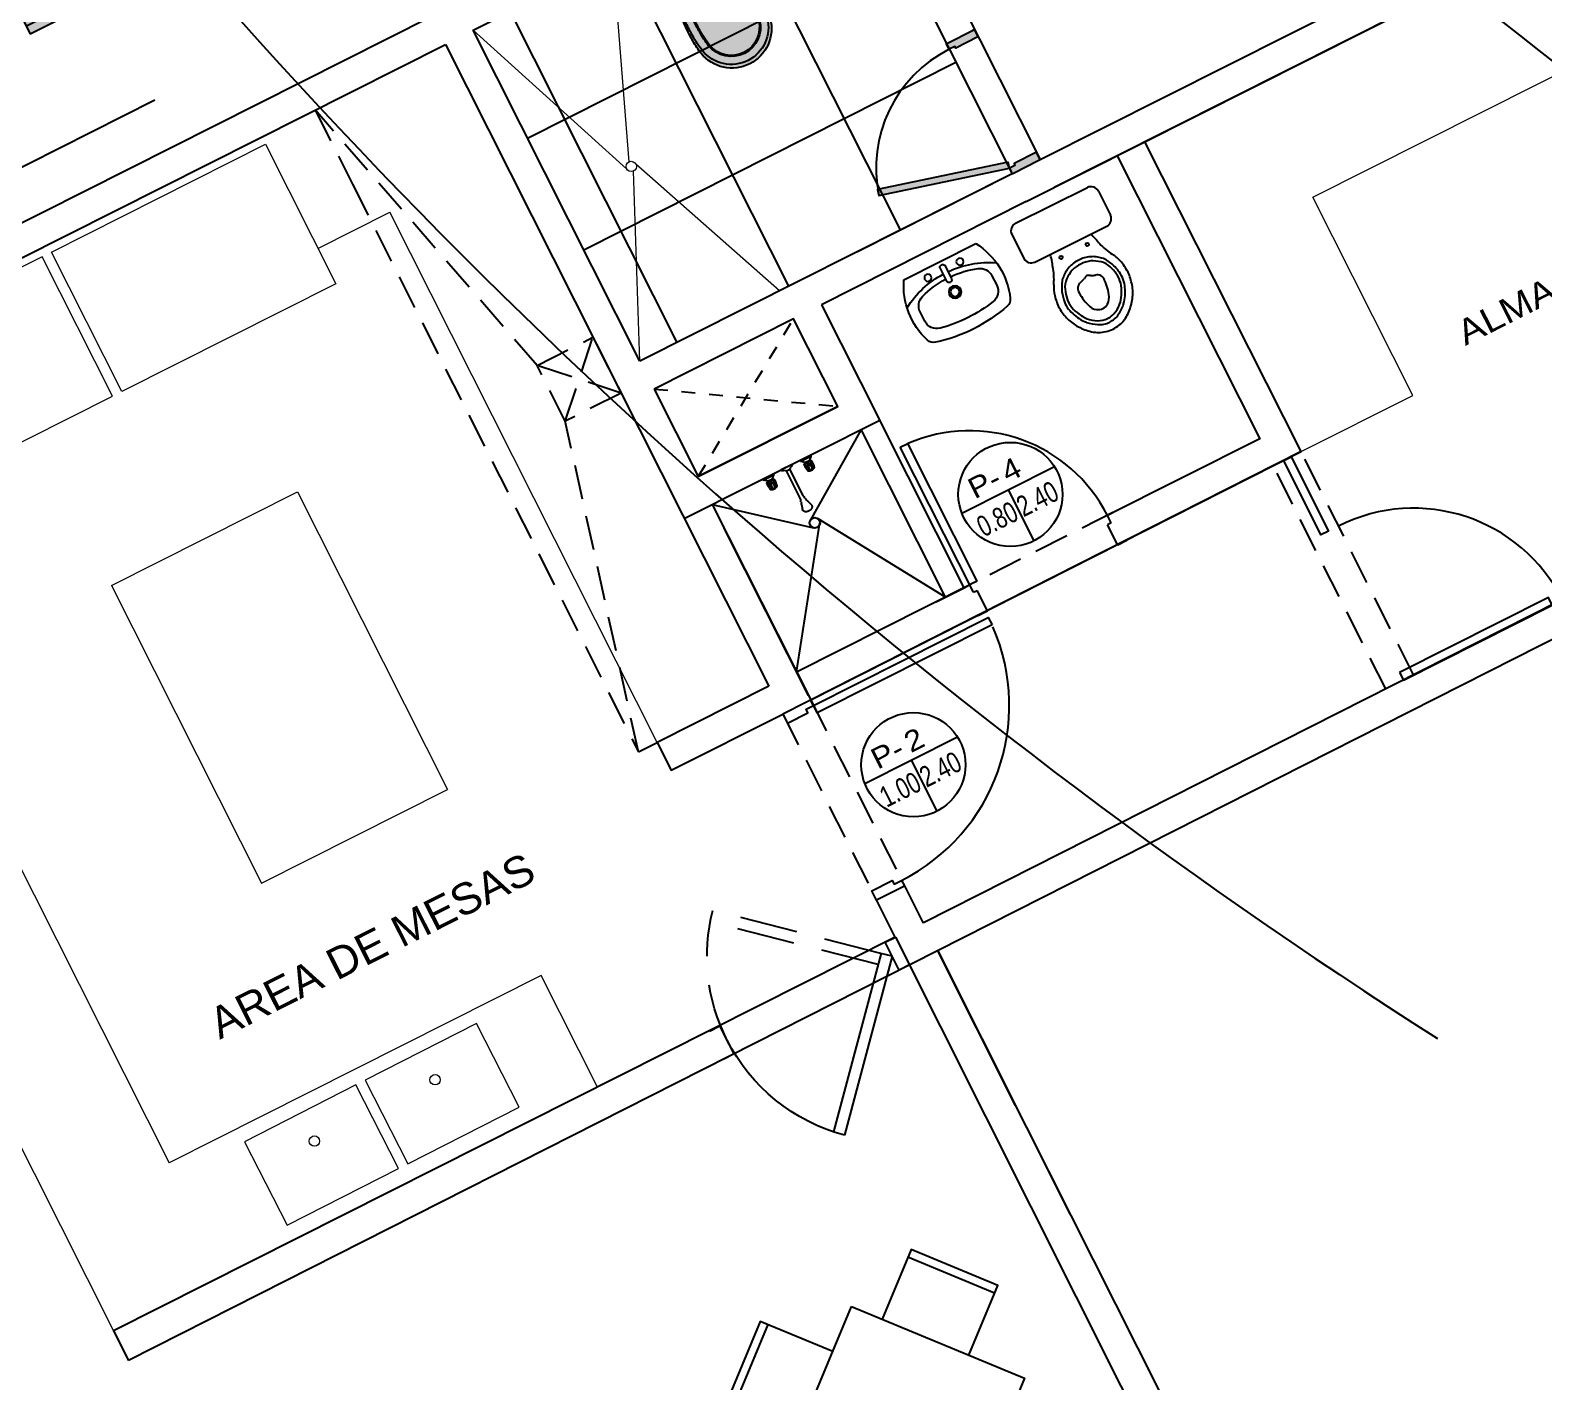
# Model space of a CAD drawing. Header units: millimetres. Extents: x 460 to 723, y 360 to 962.
# Drawn here: x 611.21 to 622.18, y 469.98 to 479.78 of the extents above; entities that cross this region are included whole.
import ezdxf
from ezdxf.enums import TextEntityAlignment as Align

# ---------------------------------------------------------------- set-up
doc = ezdxf.new("R2010")
doc.units = ezdxf.units.MM
for name, pattern in [('DASHED', [19.05, 12.7, -6.35]), ('DASHED2', [0.375, 0.25, -0.125]), ('HIDDEN', [0.375, 0.25, -0.125]), ('HIDDEN2', [4.7625, 3.175, -1.5875])]:
    doc.linetypes.add(name, pattern=pattern)
doc.layers.get('0').update_dxf_attribs({"true_color": 0xc2ced6})
for name, color, linetype in [('00_Cotas', 2, 'Continuous'), ('0_HATCH_JARDIN', 84, 'Continuous'), ('0_RETIROS', 84, 'Continuous'), ('5', 5, 'Continuous'), ('A-MOBILIARIO', 1, 'Continuous'), ('A_Muebles', 2, 'Continuous'), ('A_Sanitarios', 2, 'Continuous'), ('A_Texto Ambientes', 3, 'Continuous'), ('ACHURADOS-01', 8, 'Continuous'), ('CUADROVANOS', 1, 'Continuous'), ('EQUIPAMIENTO FIJO', 10, 'Continuous'), ('G-PROYECCIONES', 1, 'HIDDEN2'), ('Layer1', 1, 'Continuous'), ('Layer8', 8, 'Continuous'), ('proyeccion', 8, 'DASHED'), ('PROYECCIONES', 252, 'DASHED2'), ('PUERTAS', 1, 'Continuous'), ('SANITARIOS', 13, 'Continuous'), ('TEXTOS', 3, 'Continuous'), ('VIGAS', 1, 'HIDDEN')]:
    doc.layers.add(name, color=color, linetype=linetype)
for name, color, linetype, lineweight in [('A_ventanas', 252, 'Continuous', 9), ('LOTES_MENORCA', 250, 'Continuous', 50), ('MUEBLES', 251, 'Continuous', 13)]:
    doc.layers.add(name, color=color, linetype=linetype, lineweight=lineweight)
doc.styles.add('ALE', font='sanss___.ttf', dxfattribs={"width": 1.1, "height": 0.1})
doc.styles.add('ALEAMB', font='arial.ttf', dxfattribs={"width": 1.1, "height": 0.12})
doc.styles.add('Arial', font='arial.ttf', dxfattribs={"width": 1.2})
doc.styles.get("Standard").update_dxf_attribs({"font": 'arial.ttf'})
doc.dimstyles.new('cotas cuneo', dxfattribs={"dimscale": 0, "dimtxt": 1, "dimasz": 0, "dimexe": 2, "dimexo": 1.25, "dimgap": 1, "dimtad": 0, "dimlfac": 1, "dimzin": 4, "dimdsep": 46, "dimtxsty": 'Standard', "dimblk": 'NONE', "dimcen": 0, "dimse1": 1, "dimse2": 1, "dimsd1": 1, "dimsd2": 1, "dimclrt": 2, "dimazin": 0, "dimtfac": 1, "dimtix": 1, "dimtmove": 0, "dimatfit": 0, "dimldrblk": 'NONE', "dimfxl": 1, "dimarcsym": 0})
pattern_1 = [(0, (0, 0), (0, 6.985), [5.08, -1.905]), (90, (0, 0), (-6.985, 4e-16), [5.08, -1.905])]

# ---------------------------------------------------------------- blocks, each defined once
blk = doc.blocks.new('hasdbfjdsbfj')
at = {"layer": '0_HATCH_JARDIN', "true_color": 0xf0f0f0, "transparency": 33554661}
h = blk.add_hatch(dxfattribs=at)
h.set_pattern_fill('ANGLE')
h.set_pattern_definition(pattern_1)
h.paths.add_polyline_path([(3440.599, 1543.2396), (3440.414, 1543.2418), (3440.4088, 1542.7918), (3440.5937, 1542.7896)])
h.paths.add_polyline_path([(3440.414, 1543.2418), (3440.374, 1543.2422), (3440.3688, 1542.7923), (3440.4088, 1542.7918)])
h.paths.add_polyline_path([(3441.2276, 1543.5423), (3440.7776, 1543.5475), (3440.7755, 1543.3625), (3441.2254, 1543.3573)])
h.paths.add_polyline_path([(3441.2281, 1543.5823), (3440.7781, 1543.5875), (3440.7776, 1543.5475), (3441.2276, 1543.5423)])
h.paths.add_polyline_path([(3441.5839, 1543.2281), (3441.399, 1543.2302), (3441.3937, 1542.7803), (3441.5787, 1542.7781)])
h.paths.add_polyline_path([(3441.6239, 1543.2276), (3441.5839, 1543.2281), (3441.5787, 1542.7781), (3441.6187, 1542.7776)])
h.paths.add_polyline_path([(3441.5775, 1542.6781), (3441.3925, 1542.6803), (3441.3873, 1542.2303), (3441.5722, 1542.2281)])
h.paths.add_polyline_path([(3441.6175, 1542.6776), (3441.5775, 1542.6781), (3441.5722, 1542.2281), (3441.6122, 1542.2277)])
h.paths.add_polyline_path([(3441.5711, 1542.1282), (3441.3861, 1542.1303), (3441.3808, 1541.6803), (3441.5658, 1541.6782)])
h.paths.add_polyline_path([(3441.6111, 1542.1277), (3441.5711, 1542.1282), (3441.5658, 1541.6782), (3441.6058, 1541.6777)])
h.paths.add_polyline_path([(3441.2022, 1541.3724), (3440.7522, 1541.3777), (3440.7518, 1541.3377), (3441.2017, 1541.3324)])
h.paths.add_polyline_path([(3441.2044, 1541.5574), (3440.7544, 1541.5627), (3440.7522, 1541.3777), (3441.2022, 1541.3724)])
h.paths.add_polyline_path([(3440.5861, 1542.1397), (3440.4012, 1542.1418), (3440.3959, 1541.6919), (3440.5809, 1541.6897)])
h.paths.add_polyline_path([(3440.4012, 1542.1418), (3440.3612, 1542.1423), (3440.3559, 1541.6923), (3440.3959, 1541.6919)])
h.paths.add_polyline_path([(3440.4076, 1542.6918), (3440.3676, 1542.6923), (3440.3623, 1542.2423), (3440.4023, 1542.2418)])
h.paths.add_polyline_path([(3440.5926, 1542.6896), (3440.4076, 1542.6918), (3440.4023, 1542.2418), (3440.5873, 1542.2397)])
at = {"layer": '0_HATCH_JARDIN', "true_color": 0xffffff, "transparency": 33554687}
h = blk.add_hatch(color=7, dxfattribs=at)
h.dxf.hatch_style = 1
h.paths.add_polyline_path([(3440.599, 1543.2396), (3440.414, 1543.2418), (3440.4088, 1542.7918), (3440.5937, 1542.7896)])
h.paths.add_polyline_path([(3440.414, 1543.2418), (3440.374, 1543.2422), (3440.3688, 1542.7923), (3440.4088, 1542.7918)])
h.paths.add_polyline_path([(3440.4076, 1542.6918), (3440.3676, 1542.6923), (3440.3623, 1542.2423), (3440.4023, 1542.2418)])
h.paths.add_polyline_path([(3440.5926, 1542.6896), (3440.4076, 1542.6918), (3440.4023, 1542.2418), (3440.5873, 1542.2397)])
h.paths.add_polyline_path([(3440.5861, 1542.1397), (3440.4012, 1542.1418), (3440.3959, 1541.6919), (3440.5809, 1541.6897)])
h.paths.add_polyline_path([(3440.4012, 1542.1418), (3440.3612, 1542.1423), (3440.3559, 1541.6923), (3440.3959, 1541.6919)])
h.paths.add_polyline_path([(3441.2044, 1541.5574), (3440.7544, 1541.5627), (3440.7522, 1541.3777), (3441.2022, 1541.3724)])
h.paths.add_polyline_path([(3441.2022, 1541.3724), (3440.7522, 1541.3777), (3440.7518, 1541.3377), (3441.2017, 1541.3324)])
h.paths.add_polyline_path([(3441.5711, 1542.1282), (3441.3861, 1542.1303), (3441.3808, 1541.6803), (3441.5658, 1541.6782)])
h.paths.add_polyline_path([(3441.6111, 1542.1277), (3441.5711, 1542.1282), (3441.5658, 1541.6782), (3441.6058, 1541.6777)])
h.paths.add_polyline_path([(3441.6175, 1542.6776), (3441.5775, 1542.6781), (3441.5722, 1542.2281), (3441.6122, 1542.2277)])
h.paths.add_polyline_path([(3441.5775, 1542.6781), (3441.3925, 1542.6803), (3441.3873, 1542.2303), (3441.5722, 1542.2281)])
h.paths.add_polyline_path([(3441.5839, 1543.2281), (3441.399, 1543.2302), (3441.3937, 1542.7803), (3441.5787, 1542.7781)])
h.paths.add_polyline_path([(3441.6239, 1543.2276), (3441.5839, 1543.2281), (3441.5787, 1542.7781), (3441.6187, 1542.7776)])
h.paths.add_polyline_path([(3441.2276, 1543.5423), (3440.7776, 1543.5475), (3440.7755, 1543.3625), (3441.2254, 1543.3573)])
h.paths.add_polyline_path([(3441.2281, 1543.5823), (3440.7781, 1543.5875), (3440.7776, 1543.5475), (3441.2276, 1543.5423)])
h.paths.add_polyline_path([(3441.4004, 1543.3552), (3440.6005, 1543.3646), (3440.5794, 1541.5647), (3441.3794, 1541.5554)])
at = {"layer": '0_HATCH_JARDIN', "true_color": 0xf0f0f0, "transparency": 33554661}
h = blk.add_hatch(dxfattribs=at)
h.set_pattern_fill('ANGLE')
h.set_pattern_definition(pattern_1)
h.paths.add_polyline_path([(3441.4004, 1543.3552), (3440.6005, 1543.3646), (3440.5794, 1541.5647), (3441.3794, 1541.5554)])
at = {"layer": 'A-MOBILIARIO'}
for points in [[(3441.2254, 1543.3573), (3441.2281, 1543.5823), (3440.7781, 1543.5875), (3440.7755, 1543.3625)], [(3440.7776, 1543.5475), (3441.2276, 1543.5423)], [(3440.599, 1543.2396), (3440.374, 1543.2422), (3440.3688, 1542.7923), (3440.5937, 1542.7896)], [(3440.4088, 1542.7918), (3440.414, 1543.2418)], [(3441.399, 1543.2302), (3441.6239, 1543.2276), (3441.6187, 1542.7776), (3441.3937, 1542.7803)], [(3441.5787, 1542.7781), (3441.5839, 1543.2281)], [(3440.5926, 1542.6896), (3440.3676, 1542.6923), (3440.3623, 1542.2423), (3440.5873, 1542.2397)], [(3440.4023, 1542.2418), (3440.4076, 1542.6918)], [(3441.3925, 1542.6803), (3441.6175, 1542.6776), (3441.6122, 1542.2277), (3441.3873, 1542.2303)], [(3441.5722, 1542.2281), (3441.5775, 1542.6781)], [(3440.5861, 1542.1397), (3440.3612, 1542.1423), (3440.3559, 1541.6923), (3440.5809, 1541.6897)], [(3440.3959, 1541.6919), (3440.4012, 1542.1418)], [(3441.3861, 1542.1303), (3441.6111, 1542.1277), (3441.6058, 1541.6777), (3441.3808, 1541.6803)], [(3441.5658, 1541.6782), (3441.5711, 1542.1282)], [(3441.2044, 1541.5574), (3441.2017, 1541.3324), (3440.7518, 1541.3377), (3440.7544, 1541.5627)], [(3440.7522, 1541.3777), (3441.2022, 1541.3724)]]:
    blk.add_lwpolyline(points, dxfattribs=at)
blk.add_lwpolyline([(3441.4004, 1543.3552), (3440.6005, 1543.3646), (3440.5794, 1541.5647), (3441.3794, 1541.5554)], close=True, dxfattribs=at)
at = {"layer": 'G-PROYECCIONES', "linetype": 'DASHED', "ltscale": 0.01}
for points in [[(3440.7755, 1543.3625), (3440.7728, 1543.1376), (3441.2228, 1543.1323), (3441.2254, 1543.3573)], [(3440.5937, 1542.7896), (3440.8187, 1542.787), (3440.824, 1543.237), (3440.599, 1543.2396)], [(3441.3937, 1542.7803), (3441.1687, 1542.7829), (3441.174, 1543.2329), (3441.399, 1543.2302)], [(3440.5873, 1542.2397), (3440.8123, 1542.237), (3440.8176, 1542.687), (3440.5926, 1542.6896)], [(3441.3873, 1542.2303), (3441.1623, 1542.2329), (3441.1675, 1542.6829), (3441.3925, 1542.6803)], [(3440.5809, 1541.6897), (3440.8059, 1541.6871), (3440.8111, 1542.137), (3440.5861, 1542.1397)], [(3441.3808, 1541.6803), (3441.1558, 1541.683), (3441.1611, 1542.1329), (3441.3861, 1542.1303)], [(3440.7544, 1541.5627), (3440.757, 1541.7876), (3441.207, 1541.7824), (3441.2044, 1541.5574)]]:
    blk.add_lwpolyline(points, dxfattribs=at)
blk = doc.blocks.new('ca_ba_wc060')
at = {"layer": 'EQUIPAMIENTO FIJO', "true_color": 0xffffff}
h = blk.add_hatch(color=7, dxfattribs=at)
h.dxf.hatch_style = 1
edge = h.paths.add_edge_path()
edge.add_line((0, 0), (-20.9, 0))
edge.add_arc((-20.9, -0.6), 0.6, 90, 180)
edge.add_line((-21.5, -0.6), (-21.5, -6.35))
edge.add_arc((-12.5, -6.35), 9, 180, 233.76261)
edge.add_arc((1479.15, -108.92), 1500, 176.35691, 176.72392)
edge.add_arc((-467.49, 5.4), 450, 355.33074, 356.35553, ccw=False)
edge.add_arc((100.5, -42.35), 120, 174.68171, 182.02406)
edge.add_arc((20.55, -45.18), 40, 182.02406, 191.88379)
edge.add_arc((0, -49.5), 19, 191.88379, 270)
edge.add_arc((0, -49.5), 19, 270, 348.11621)
edge.add_arc((-20.55, -45.18), 40, 348.11621, 357.97594)
edge.add_arc((-100.5, -42.35), 120, 357.97594, 365.31829)
edge.add_arc((467.49, 5.4), 450, 183.64447, 184.66926, ccw=False)
edge.add_arc((-1479.15, -108.92), 1500, 3.27608, 3.64309)
edge.add_arc((12.5, -6.35), 9, 306.23739, 360)
edge.add_line((21.5, -6.35), (21.5, -0.6))
edge.add_arc((20.9, -0.6), 0.6, 360, 450)
edge.add_line((20.9, 0), (0, 0))
at = {"layer": 'EQUIPAMIENTO FIJO'}
for p, q in [((-21.5, -0.3), (-21.5, -6.05)), ((-5, -38.7), (-5, -37.22)), ((5, -38.7), (5, -37.22))]:
    blk.add_line(p, q, dxfattribs=at)
blk.add_lwpolyline([(0, 0), (-20.9, 0, 0.414214), (-21.5, -0.6), (-21.5, -6.35, 0.238984), (-17.82, -13.61, 0.001601), (-18.4, -23.2, -0.004472), (-18.98, -31.23, 0.032048), (-19.43, -46.59, 0.043048), (-18.59, -53.41, 0.354689), (0, -68.5, 0.354689), (18.59, -53.41, 0.043048), (19.43, -46.59, 0.032048), (18.98, -31.23, -0.004472), (18.4, -23.2, 0.001601), (17.82, -13.61, 0.238984), (21.5, -6.35), (21.5, -0.6, 0.414214), (20.9, 0)], format="xyb", close=True, dxfattribs=at)
for centre, radius in [((0, -8.25), 1.35), ((-8, -23.65), 0.8), ((8, -23.65), 0.8)]:
    blk.add_circle(centre, radius, dxfattribs=at)
for centre, radius, start, end in [((1480.7, -84.53), 1500, 177.29531, 177.61473), ((-12.5, -6.35), 9, 233.76261, 245.98479), ((12.5, -6.35), 9, 294.01521, 306.23739), ((-1480.7, -84.53), 1500, 2.38527, 2.70469), ((-8.02, 3.7), 20, 245.98487, 266.46159), ((0, 133.45), 150, 266.46161, 270), ((0, 133.45), 150, 270, 273.53839), ((8.02, 3.7), 20, 273.53841, 294.01513), ((531.43, -47.13), 550, 177.39153, 178.98843), ((-531.43, -47.13), 550, 1.01157, 2.60847), ((531.43, -47.13), 546.2, 178.81631, 178.98843), ((-8.15, -35.98), 6.5, 93.25772, 178.81631), ((531.43, -47.13), 545.7, 178.81631, 178.98843), ((-8.15, -35.98), 6, 93.25772, 178.81631), ((0, -179.25), 150, 86.74228, 93.25772), ((0, -179.25), 149.5, 86.74228, 93.25772), ((-3.5, -37.22), 1.5, 97.05413, 180), ((0, -65.5), 30, 82.94587, 97.05413), ((3.5, -37.22), 1.5, 0, 82.94587), ((8.15, -35.98), 6, 1.18369, 86.74228), ((8.15, -35.98), 6.5, 1.18369, 86.74228), ((-531.43, -47.13), 545.7, 1.01157, 1.18369), ((-531.43, -47.13), 546.2, 1.01157, 1.18369), ((111.5, -39.45), 130, 179.10574, 182.12306), ((111.5, -39.45), 126.2, 179.10574, 182.12306), ((111.5, -39.45), 125.7, 179.10574, 182.12306), ((0, -38.7), 5, 180, 0), ((-111.5, -39.45), 125.7, 357.87694, 0.89426), ((-111.5, -39.45), 126.2, 357.87694, 0.89426), ((-111.5, -39.45), 130, 357.87694, 0.89426), ((26.58, -43.06), 45, 181.5343, 192.28935), ((26.58, -43.06), 41.2, 181.5343, 192.28935), ((26.58, -43.06), 40.7, 181.5343, 192.28935), ((-26.58, -43.06), 40.7, 347.71065, 358.4657), ((-26.58, -43.06), 41.2, 347.71065, 358.4657), ((-26.58, -43.06), 45, 347.71065, 358.4657), ((0, -48.85), 17.8, 192.28935, 270), ((0, -48.85), 14, 192.28935, 270), ((0, -48.85), 13.5, 192.28935, 270), ((0, -48.85), 13.5, 270, 347.71065), ((0, -48.85), 14, 270, 347.71065), ((0, -48.85), 17.8, 270, 347.71065)]:
    blk.add_arc(centre, radius, start, end, dxfattribs=at)
blk = doc.blocks.new('*U67')
at = {"layer": 'PUERTAS'}
for points in [[(-0.7001, 0.14), (-0.7001, 0.15), (-0.6901, 0.15), (-0.6601, 0.15), (-0.6601, 0.03), (-0.6701, 0.03), (-0.6701, 0), (-0.6901, 0), (-0.7001, 0), (-0.7001, 0.01)], [(0, 0.14), (0, 0.15), (-0.01, 0.15), (-0.04, 0.15), (-0.04, 0.03), (-0.03, 0.03), (-0.03, 0), (-0.01, 0), (0, 0), (0, 0.01)], [(-0.059, 0.0078), (-0.2247, -0.6106), (-0.1957, -0.6183), (-0.03, 0)]]:
    blk.add_hatch(color=255, dxfattribs=at).paths.add_polyline_path(points)
at = {"layer": 'proyeccion', "ltscale": 0.4}
blk.add_arc((-0.03, 0), 0.6401, 180, 255, dxfattribs=at)
at = {"layer": 'PUERTAS'}
for points in [[(-0.7001, 0.14), (-0.7001, 0.15), (-0.6901, 0.15), (-0.6601, 0.15), (-0.6601, 0.03), (-0.6701, 0.03), (-0.6701, 0), (-0.6901, 0), (-0.7001, 0), (-0.7001, 0.01)], [(0, 0.14), (0, 0.15), (-0.01, 0.15), (-0.04, 0.15), (-0.04, 0.03), (-0.03, 0.03), (-0.03, 0), (-0.01, 0), (0, 0), (0, 0.01)], [(-0.059, 0.0078), (-0.2247, -0.6106), (-0.1957, -0.6183), (-0.03, 0)]]:
    blk.add_lwpolyline(points, close=True, dxfattribs=at)
blk = doc.blocks.new('1p-rap~1')
for p, q in [((-0.066, 0.2325), (-0.194, 0.2325)), ((-0.234, 0.1925), (-0.234, -0.1925)), ((-0.026, 0.1925), (-0.026, -0.1925)), ((-0.066, -0.2325), (-0.194, -0.2325))]:
    blk.add_line(p, q)
blk.add_lwpolyline([(-0.6035, -0.0994, 0.110475), (-0.536, -0.14, 0.150926), (-0.4588, -0.1487, 0.078629), (-0.4065, -0.1344, 0.023063), (-0.3828, -0.1218, 0.079496), (-0.3609, -0.1041, 0.043876), (-0.343, -0.082, 0.078546), (-0.33, -0.0564, 0.12239), (-0.32, 0, 0.12239), (-0.33, 0.0564, 0.078546), (-0.343, 0.082, 0.043876), (-0.3609, 0.1041, 0.079496), (-0.3828, 0.1218, 0.023063), (-0.4065, 0.1344, 0.078629), (-0.4588, 0.1487, 0.150926), (-0.536, 0.14, 0.110475), (-0.6035, 0.0994)], format="xyb")
blk.add_lwpolyline([(-0.632, 0, 0.124923), (-0.6199, -0.049, 0.086582), (-0.5891, -0.0895, 0.045482), (-0.5523, -0.1137, 0.073677), (-0.5089, -0.1307, 0.097099), (-0.4603, -0.1325, 0.045483), (-0.4157, -0.1213, 0.134931), (-0.3747, -0.0926, 0.067604), (-0.3487, -0.0496, 0.107442), (-0.341, 0, 0.107442), (-0.3487, 0.0496, 0.067604), (-0.3747, 0.0926, 0.134931), (-0.4157, 0.1213, 0.045483), (-0.4603, 0.1325, 0.097099), (-0.5089, 0.1307, 0.073677), (-0.5523, 0.1137, 0.045482), (-0.5891, 0.0895, 0.086582), (-0.6199, 0.049, 0.124923)], format="xyb", close=True)
for centre in [(-0.27, 0.07), (-0.27, -0.07)]:
    blk.add_circle(centre, 0.008)
for centre, radius, start, end in [((-0.194, 0.1925), 0.04, 90, 180), ((-0.066, 0.1925), 0.04, 0, 90), ((-0.4744, -0.0392), 0.2255, 109.12145, 125.65525), ((-0.4426, -0.2057), 0.394, 96.18547, 105.5661), ((-0.4849, -0.1004), 0.2864, 76.89449, 90.01077), ((-0.4638, -0.0084), 0.192, 61.64281, 76.82452), ((-0.2441, 0.3587), 0.2361, 237.03212, 245.64583), ((-0.4368, -0.0603), 0.2694, 144.01856, 151.18186), ((-0.4365, -0.085), 0.2848, 126.49231, 140.03098), ((-0.4483, -0.055), 0.2192, 135.13712, 149.75691), ((-0.193, 0.4582), 0.3479, 244.74703, 251.69096), ((0.2547, 2.0219), 1.9742, 253.61282, 255.53274), ((-0.565, 0.0035), 0.1241, 165.17045, 181.61225), ((-0.544, 0.0047), 0.1442, 153.27192, 167.77771), ((-0.4868, -0.0113), 0.1666, 166.06117, 176.108), ((-0.5537, 0.006), 0.0975, 149.5453, 166.45725), ((-0.5261, 0), 0.0529, 146.91273, 213.08727), ((-0.5139, -0.0107), 0.069, 105.0207, 145.03095), ((-0.4487, -0.2082), 0.2769, 90.45792, 107.46066), ((-0.4541, 0.0351), 0.0338, 28.46278, 84.4674), ((-0.6212, -0.0401), 0.217, 21.8484, 24.90442), ((3.0083, 1.2898), 3.6487, 200.02091, 200.41703), ((-0.689, -0.1256), 0.3123, 24.72124, 27.15537), ((-0.4095, 0), 0.00651, 309.84559, 50.15441), ((-0.565, -0.0035), 0.1241, 178.38775, 194.82955), ((-0.544, -0.0047), 0.1442, 192.22229, 206.72808), ((-0.4368, 0.0603), 0.2694, 208.81814, 215.98144), ((-0.4868, 0.0113), 0.1666, 183.892, 193.93883), ((-0.5537, -0.006), 0.0975, 193.54275, 210.4547), ((-0.4483, 0.055), 0.2192, 210.24309, 224.86288), ((-0.5139, 0.0107), 0.069, 214.96905, 254.9793), ((-0.4487, 0.2082), 0.2769, 252.53934, 269.54208), ((-0.4541, -0.0351), 0.0338, 275.5326, 331.53722), ((-0.6212, 0.0401), 0.217, 335.09558, 338.1516), ((3.0083, -1.2898), 3.6487, 159.58297, 159.97909), ((-0.689, 0.1256), 0.3123, 332.84463, 335.27876), ((-0.4365, 0.085), 0.2848, 219.96902, 233.50769), ((-0.4744, 0.0392), 0.2255, 234.34475, 250.87855), ((-0.2441, -0.3587), 0.2361, 114.35417, 122.96788), ((-0.193, -0.4582), 0.3479, 108.30904, 115.25297), ((0.2547, -2.0219), 1.9742, 104.46726, 106.38718), ((-0.4426, 0.2057), 0.394, 254.4339, 263.81453), ((-0.4849, 0.1004), 0.2864, 269.98923, 283.10551), ((-0.4638, 0.0084), 0.192, 283.17548, 298.35719), ((-0.194, -0.1925), 0.04, 180, 270), ((-0.066, -0.1925), 0.04, 270, 0)]:
    blk.add_arc(centre, radius, start, end)
blk = doc.blocks.new('LAV-M-P')
for p, q in [((0.225, -0.01), (-0.225, -0.01)), ((-0.015, -0.04), (-0.015, -0.124)), ((0.015, -0.04), (0.015, -0.124)), ((-0.225, -0.2111), (-0.225, -0.2697)), ((0.225, -0.2697), (0.225, -0.2111))]:
    blk.add_line(p, q)
for centre, radius in [((-0.1, -0.06), 0.02), ((0.1, -0.06), 0.02), ((0, -0.199), 0.035), ((0, -0.199), 0.025), ((0, -0.199), 0.025)]:
    blk.add_circle(centre, radius)
for centre, radius, start, end in [((0.1285, -0.2252), 0.4139, 148.66914, 200.4975), ((0, -0.6277), 0.5477, 91.5695, 120.70663), ((0, -0.0462), 0.0163, 22.61986, 157.38014), ((0, -0.6277), 0.5477, 59.29337, 88.4305), ((-0.1285, -0.2252), 0.4139, 339.5025, 31.33086), ((-0.15, -0.2111), 0.075, 108.52218, 180), ((0, -0.6588), 0.5472, 91.57085, 108.52218), ((0, -0.124), 0.015, 180, 0), ((0, -0.6588), 0.5472, 71.47782, 88.42915), ((0.15, -0.2111), 0.075, 0, 71.47782), ((-0.15, -0.2697), 0.075, 180, 258.33418), ((0.15, -0.2697), 0.075, 281.66582, 0), ((-0.2123, -0.3526), 0.05, 200.4975, 255.30272), ((0, 0.4568), 0.8868, 255.30272, 284.69728), ((0, 0.4568), 0.8168, 258.33418, 281.66582), ((0.2123, -0.3526), 0.05, 284.69728, 339.5025)]:
    blk.add_arc(centre, radius, start, end)
blk = doc.blocks.new('P-0.80')
at = {"color": 7}
blk.add_arc((0.03, 0.15), 0.74, 0, 86.90142, dxfattribs=at)
at = {"layer": 'PUERTAS'}
for p, q in [((0.03, 0.11), (0.03, 0.89)), ((0.03, 0.89), (0.07, 0.89)), ((0.07, 0.15), (0.07, 0.89)), ((0, 0.15), (0.03, 0.15)), ((0.07, 0.15), (0.03, 0.15)), ((0.77, 0.11), (0.77, 0.15)), ((0.8, 0.15), (0.77, 0.15)), ((0.03, 0.11), (0.05, 0.11)), ((0.05, 0), (0.05, 0.11)), ((0.75, 0), (0.75, 0.11)), ((0.77, 0.11), (0.75, 0.11)), ((0, 0), (0.05, 0)), ((0.8, 0), (0.75, 0))]:
    blk.add_line(p, q, dxfattribs=at)
blk = doc.blocks.new('GrifDucha')
at = {"linetype": 'DASHED2'}
for p, q in [((-0.3719, 2.1739), (-0.3719, 2.0276)), ((-0.3529, 2.1739), (-0.3529, 2.0276))]:
    blk.add_line(p, q, dxfattribs=at)
for p, q in [((-0.4719, 2.0329), (-0.4719, 2.0379)), ((-0.4529, 2.0329), (-0.4529, 2.0379)), ((-0.2719, 2.0329), (-0.2719, 2.0379)), ((-0.2529, 2.0329), (-0.2529, 2.0379)), ((-0.4894, 2.0177), (-0.4354, 2.0177)), ((-0.4624, 2.0129), (-0.4624, 2.0123)), ((-0.2894, 2.0177), (-0.2354, 2.0177)), ((-0.2624, 2.0129), (-0.2624, 2.0123))]:
    blk.add_line(p, q)
at = {"linetype": 'DASHED2', "ltscale": 0.5}
blk.add_lwpolyline([(-0.3719, 2.1739, -0.037544), (-0.3726, 2.175, -0.133256), (-0.3734, 2.1778), (-0.3734, 2.1849, -0.062755), (-0.3732, 2.1863, -0.066976), (-0.3749, 2.1885, -0.11563), (-0.3759, 2.1915), (-0.3764, 2.1987, -0.068216), (-0.3787, 2.2016, -0.062289), (-0.3795, 2.2036), (-0.3864, 2.2274, -0.070383), (-0.3869, 2.2309, -0.133256), (-0.3852, 2.2371, -0.106756), (-0.3797, 2.2431, -0.082828), (-0.3721, 2.2468, -0.071352), (-0.3624, 2.2482, -0.071352), (-0.3527, 2.2468, -0.082828), (-0.3451, 2.2431, -0.106756), (-0.3396, 2.2371, -0.133256), (-0.3379, 2.2309, -0.070383), (-0.3384, 2.2274), (-0.3452, 2.2036, -0.062289), (-0.3461, 2.2016, -0.068216), (-0.3484, 2.1987), (-0.3489, 2.1915, -0.11563), (-0.3498, 2.1885, -0.066976), (-0.3516, 2.1863, -0.062755), (-0.3514, 2.1849), (-0.3514, 2.1778, -0.133256), (-0.3522, 2.175, -0.037544), (-0.3529, 2.1739)], format="xyb", dxfattribs=at)
for points in [[(-0.4414, 2.0379), (-0.4834, 2.0379), (-0.4834, 2.0399, -0.061985), (-0.4798, 2.0724, -0.181806), (-0.4791, 2.0736, -0.157299), (-0.4624, 2.0789, -0.157299), (-0.4457, 2.0736, -0.181806), (-0.4449, 2.0724, -0.061985), (-0.4414, 2.0399)], [(-0.2414, 2.0379), (-0.2834, 2.0379), (-0.2834, 2.0399, -0.061985), (-0.2798, 2.0724, -0.181806), (-0.2791, 2.0736, -0.157299), (-0.2624, 2.0789, -0.157299), (-0.2457, 2.0736, -0.181806), (-0.2449, 2.0724, -0.061985), (-0.2414, 2.0399)], [(-0.4354, 2.0129), (-0.4354, 2.0177, 0.218944), (-0.4356, 2.0181), (-0.4529, 2.0329), (-0.4719, 2.0329), (-0.4892, 2.0181, 0.218944), (-0.4894, 2.0177), (-0.4894, 2.0129)], [(-0.2354, 2.0129), (-0.2354, 2.0177, 0.218944), (-0.2356, 2.0181), (-0.2529, 2.0329), (-0.2719, 2.0329), (-0.2892, 2.0181, 0.218944), (-0.2894, 2.0177), (-0.2894, 2.0129)]]:
    blk.add_lwpolyline(points, format="xyb", close=True)
at = {"color": 8}
for points in [[(-0.4806, 2.0399, -0.401985), (-0.4818, 2.0411, -0.054557), (-0.4795, 2.0726, -0.115858), (-0.4792, 2.0732, -0.105929), (-0.4779, 2.0744, -0.069546), (-0.4761, 2.0751, -0.017899), (-0.4753, 2.0752, -0.482732), (-0.4721, 2.0723)], [(-0.4806, 2.0399, 0.256402), (-0.4781, 2.0413, 0.077414), (-0.4746, 2.0493, 0.037268), (-0.4729, 2.0588, 0.0272), (-0.4721, 2.0719, -1), (-0.4681, 2.0719, 0.018575), (-0.4676, 2.0587, 0.02588), (-0.4665, 2.0493, 0.057943), (-0.4639, 2.041, 0.298819), (-0.4624, 2.0399, 0.298819), (-0.4609, 2.041, 0.057943), (-0.4583, 2.0493, 0.02588), (-0.4571, 2.0587, 0.018575), (-0.4566, 2.0719, -1), (-0.4526, 2.0719, 0.0272), (-0.4519, 2.0588, 0.037268), (-0.4502, 2.0493, 0.077414), (-0.4467, 2.0413, 0.256402), (-0.4442, 2.0399, 0.256402)], [(-0.4566, 2.0723, 0.154677), (-0.457, 2.0734, 0.106787), (-0.4583, 2.0747, 0.073276), (-0.4601, 2.0754, 0.05978), (-0.4624, 2.0756, 0.05978), (-0.4647, 2.0754, 0.073276), (-0.4665, 2.0747, 0.106787), (-0.4678, 2.0734, 0.154677), (-0.4682, 2.0723, 0.037454), (-0.4681, 2.0719, 0.106787)], [(-0.4442, 2.0399, 0.401985), (-0.443, 2.0411, 0.054557), (-0.4453, 2.0726, 0.115858), (-0.4456, 2.0732, 0.105929), (-0.4469, 2.0744, 0.069546), (-0.4487, 2.0751, 0.017899), (-0.4495, 2.0752, 0.482732), (-0.4527, 2.0723)], [(-0.2806, 2.0399, -0.401985), (-0.2818, 2.0411, -0.054557), (-0.2795, 2.0726, -0.115858), (-0.2792, 2.0732, -0.105929), (-0.2779, 2.0744, -0.069546), (-0.2761, 2.0751, -0.017899), (-0.2753, 2.0752, -0.482732), (-0.2721, 2.0723)], [(-0.2806, 2.0399, 0.256402), (-0.2781, 2.0413, 0.077414), (-0.2746, 2.0493, 0.037268), (-0.2729, 2.0588, 0.0272), (-0.2721, 2.0719, -1), (-0.2681, 2.0719, 0.018575), (-0.2676, 2.0587, 0.02588), (-0.2665, 2.0493, 0.057943), (-0.2639, 2.041, 0.298819), (-0.2624, 2.0399, 0.298819), (-0.2609, 2.041, 0.057943), (-0.2583, 2.0493, 0.02588), (-0.2571, 2.0587, 0.018575), (-0.2566, 2.0719, -1), (-0.2526, 2.0719, 0.0272), (-0.2519, 2.0588, 0.037268), (-0.2502, 2.0493, 0.077414), (-0.2467, 2.0413, 0.256402), (-0.2442, 2.0399, 0.256402)], [(-0.2566, 2.0723, 0.154677), (-0.257, 2.0734, 0.106787), (-0.2583, 2.0747, 0.073276), (-0.2601, 2.0754, 0.05978), (-0.2624, 2.0756, 0.05978), (-0.2647, 2.0754, 0.073276), (-0.2665, 2.0747, 0.106787), (-0.2678, 2.0734, 0.154677), (-0.2682, 2.0723, 0.037454), (-0.2681, 2.0719, 0.106787)], [(-0.2442, 2.0399, 0.401985), (-0.243, 2.0411, 0.054557), (-0.2453, 2.0726, 0.115858), (-0.2456, 2.0732, 0.105929), (-0.2469, 2.0744, 0.069546), (-0.2487, 2.0751, 0.017899), (-0.2495, 2.0752, 0.482732), (-0.2527, 2.0723)]]:
    blk.add_lwpolyline(points, format="xyb", dxfattribs=at)
at = {"linetype": 'DASHED2', "ltscale": 0.5}
blk.add_lwpolyline([(-0.3924, 2.0123), (-0.3924, 2.0176), (-0.3749, 2.0226), (-0.3749, 2.0276), (-0.3499, 2.0276), (-0.3499, 2.0226), (-0.3324, 2.0176), (-0.3324, 2.0123)], close=True, dxfattribs=at)
blk = doc.blocks.new('V-P')
at = {"layer": 'CUADROVANOS', "color": 7}
for p, q in [((-0.2488, 0.0248), (0.2488, 0.0248)), ((0, 0.0248), (0, -0.25))]:
    blk.add_line(p, q, dxfattribs=at)
blk.add_circle((0, 0), 0.25, dxfattribs=at)
at = {"layer": 'CUADROVANOS', "style": 'ALE', "width": 1.1}
blk.add_text('P-', height=0.1, dxfattribs=at).set_placement((-0.1639, 0.0552))
at = {"layer": 'CUADROVANOS', "style": 'ALE', "width": 0.95}
blk.add_attdef('Nº', (0.0196, 0.0552), '', height=0.0667, dxfattribs=at)
at = {"layer": 'CUADROVANOS', "style": 'ALE'}
for tag, width, p, p2 in [('AN', 1.545477, (-0.2078, -0.1273), (-0.0115, -0.1273)), ('AL', 1.792594, (0.0063, -0.1275), (0.2067, -0.1275))]:
    blk.add_attdef(tag, text='', height=0.0667, dxfattribs=dict(at, width=width)).set_placement(p, p2, align=Align.FIT)
blk = doc.blocks.new('P-1.00')
at = {"layer": 'PUERTAS'}
for points in [[(41.3503, 34.75), (41.3503, 34.7), (41.4603, 34.7), (41.4603, 34.72), (41.5003, 34.72), (41.5003, 34.75)], [(42.4403, 34.68), (41.5003, 34.68), (41.5003, 34.72), (42.4403, 34.72), (42.4403, 34.68)], [(41.3503, 33.75), (41.3503, 33.8), (41.4603, 33.8), (41.4603, 33.78), (41.5003, 33.78), (41.5003, 33.75)]]:
    blk.add_lwpolyline(points, dxfattribs=at)
at = {"layer": 'PUERTAS', "color": 7}
blk.add_arc((41.5003, 34.72), 0.94, 270, 356.90142, dxfattribs=at)
blk = doc.blocks.new('MESA')
at = {"layer": 'A_Muebles'}
for p, q in [((0.4057, 0.7143), (-0.0391, 0.783)), ((-0.6451, 0.3736), (-0.7138, -0.0711)), ((0.8105, -0.3068), (0.8792, 0.1379)), ((0.1651, -0.8416), (-0.2797, -0.7729))]:
    blk.add_line(p, q, dxfattribs=at)
for points in [[(0.3541, 0.381), (0.4118, 0.7538), (-0.033, 0.8225), (-0.0906, 0.4498)], [(-0.3276, 0.3245), (-0.6846, 0.3797), (-0.7534, -0.065), (-0.3964, -0.1202)], [(0.493, -0.2577), (0.85, -0.3129), (0.9188, 0.1318), (0.5618, 0.187)], [(0.2166, -0.5084), (0.1589, -0.8812), (-0.2858, -0.8124), (-0.2281, -0.4396)]]:
    blk.add_lwpolyline(points, dxfattribs=at)
at = {"layer": 'A_Muebles', "elevation": 0}
blk.add_lwpolyline([(0.5862, 0.3451), (0.4487, -0.5443), (-0.4407, -0.4068), (-0.3032, 0.4827), (0.5862, 0.3451)], dxfattribs=at)
blk = doc.blocks.new('PUERTA-VAIVEN-9-15')
for p, q in [((-0.05, 0.0676), (-0.5827, 0.6645)), ((-0.0873, 0.0343), (-0.619, 0.63)), ((-0.85, 0.1353), (-0.9, 0.1353)), ((-0.85, 0.1353), (-0.85, 0)), ((0, 0.1352), (-0.05, 0.1352)), ((-0.05, 0.1352), (-0.05, 0)), ((-0.05, 0.0676), (-0.0876, 0.0347)), ((-0.9, 0), (-0.85, 0)), ((-0.05, 0), (0, 0))]:
    blk.add_line(p, q)
blk.add_arc((-0.05, 0.0676), 0.8, 131.74909, 179.99794)
at = {"layer": 'PROYECCIONES'}
for p, q in [((-0.1209, 0.072), (-0.6849, -0.4216)), ((-0.0876, 0.0347), (-0.652, -0.4593))]:
    blk.add_line(p, q, dxfattribs=at)
blk.add_arc((-0.05, 0.0676), 0.8, 179.99794, 221.19323, dxfattribs=at)
blk = doc.blocks.new('*D336')
at = {"layer": 'Defpoints', "color": 0, "transparency": 16777216}
for p in [(621.019, 509.136), (616.769, 506.995), (655.967, 429.177)]:
    blk.add_point(p, dxfattribs=at)
at = {"layer": '00_Cotas', "color": 2, "transparency": 16777216, "insert": (640.618, 470.227), "char_height": 3, "attachment_point": 5, "rotation": 296.7351}
blk.add_mtext('87.13', dxfattribs=at)
blk = doc.blocks.new('_None')

msp = doc.modelspace()

# ---------------------------------------------------------------- hatches: boundary and pattern name
at = {"layer": 'ACHURADOS-01', "transparency": 33554661}
h = msp.add_hatch(dxfattribs=at)
h.set_pattern_fill('_USER', color=256, scale=0.905825, angle=116.7752, double=1, pattern_type=0)
h.set_pattern_definition([(116.775, (618.3244, 478.7386), (-0.8087, -0.40807), []), (206.775, (618.3244, 478.7386), (0.40807, -0.8087), [])])
h.paths.add_polyline_path([(615.628, 477.38), (614.42, 479.778), (617.116, 481.136), (618.325, 478.738)])
at = {"layer": 'LOTES_MENORCA', "true_color": 0x105689}
h = msp.add_hatch(dxfattribs=at)
h.set_pattern_fill('ANSI31', color=146, scale=0.452912, angle=79.5252)
h.set_pattern_definition([(124.525211713, (7174131.3193, -10854872.3002), (-1.1847325734, -0.81501193148), [])])
edge = h.paths.add_edge_path()
edge.add_line((679.699, 645.024), (635.12, 642.624))
edge.add_line((635.12, 642.624), (639.255, 528.193))
edge.add_arc((603.653, 543.432), 38.726, 289.7967, 336.8261, ccw=False)
edge.add_line((616.769, 506.995), (655.967, 429.177))
edge.add_line((655.967, 429.177), (685.456, 440.793))
edge.add_line((685.456, 440.793), (679.699, 645.024))

# ---------------------------------------------------------------- linework, layer by layer
msp.add_arc((621.233, 475.106, -8.17), 1.208, 26.7396, 116.7396)
at = {"layer": '0_RETIROS', "color": 250, "ltscale": 0.05, "elevation": -8.17}
for points in [[(616.255, 485.408, 0.081312), (624.787, 477.767, 0.081312)], [(611.362, 481.465, 0.081312), (621.406, 472.47, 0.081312)], [(601.005, 472.292, 0.066163), (611.727, 462.327), (632.721, 448.139)]]:
    msp.add_lwpolyline(points, format="xyb", dxfattribs=at)
at = {"layer": '5', "color": 210, "linetype": 'Continuous', "elevation": -8.17}
msp.add_lwpolyline([(608.554, 458.032), (600.902, 473.223), (605.893, 475.724), (602.728, 482.039), (602.665, 491.961), (610.45, 495.882), (609.675, 497.42), (613.787, 499.492), (615.623, 495.847), (614.59, 495.327), (616.315, 491.902), (617.348, 492.423), (625.192, 476.857), (617.784, 473.106), (621.971, 464.79)], close=True, dxfattribs=at)
at = {"layer": '5', "elevation": -8.17}
for points in [[(616.184, 483.492), (618.527, 478.841)], [(602.728, 482.039), (605.99, 475.532), (614.218, 479.676)], [(608.787, 477.194), (614.116, 479.879)], [(614.218, 479.676), (616.561, 475.025)], [(618.427, 478.537), (616.943, 477.789)], [(616.05, 476.543), (617.061, 477.052), (616.741, 477.687), (615.73, 477.178)], [(617.061, 477.052), (616.05, 476.543)], [(617.783, 473.105), (618.347, 471.984)]]:
    msp.add_lwpolyline(points, dxfattribs=at)
msp.add_lwpolyline([(615.628, 477.38), (614.42, 479.778), (617.116, 481.136), (618.325, 478.738)], close=True, dxfattribs=at)
at = {"layer": '5', "linetype": 'Continuous', "elevation": -8.17}
for points in [[(618.527, 478.841), (623.044, 481.116)], [(618.427, 478.537), (622.945, 480.813), (624.888, 476.957), (617.683, 473.308)], [(622, 480.337), (618.629, 478.639)], [(616.865, 474.925), (620.418, 476.724), (619.287, 478.97)], [(619.085, 478.868), (620.118, 476.817), (618.988, 476.248)], [(616.943, 477.789), (617.365, 476.951), (615.949, 476.238)], [(615.73, 477.178), (616.05, 476.543)], [(620.418, 476.724), (616.663, 474.822)], [(616.05, 476.543), (616.05, 476.543)], [(616.152, 476.34), (616.865, 474.925)], [(616.849, 474.956), (616.238, 476.169)], [(618.017, 475.759), (616.763, 475.127)], [(617.774, 475.636), (617.976, 475.738)], [(616.561, 475.025), (615.752, 474.617), (615.854, 474.415), (616.663, 474.822)], [(617.477, 473.205), (617.342, 473.475), (617.544, 473.577), (617.68, 473.307)], [(617.681, 473.307), (617.68, 473.307)], [(617.477, 473.205), (611.814, 470.352)], [(617.479, 473.206), (619.437, 469.3), (619.647, 469.405)], [(617.783, 473.105), (611.923, 470.138)], [(617.785, 473.106), (617.783, 473.105)], [(617.785, 473.106), (618.746, 471.196)], [(611.814, 470.352), (611.923, 470.138)]]:
    msp.add_lwpolyline(points, dxfattribs=at)
at = {"layer": 'A_Sanitarios'}
msp.add_line((612.112, 479.272, -8.17), (610.494, 478.457, -8.17), dxfattribs=at)
at = {"layer": 'A_ventanas'}
for p, q in [((615.431, 480.288, -8.17), (615.548, 478.825, -8.17)), ((614.42, 479.778, -8.17), (615.531, 478.774, -8.17)), ((616.639, 477.889, -8.17), (615.598, 478.808, -8.17)), ((615.628, 477.38, -8.17), (615.582, 478.757, -8.17))]:
    msp.add_line(p, q, dxfattribs=at)
msp.add_circle((615.565, 478.791, -8.17), 0.0377, dxfattribs=at)
at = {"layer": 'Layer1', "elevation": -8.17}
for points in [[(617.976, 475.738), (617.365, 476.952)], [(617.841, 475.67), (617.23, 476.884)]]:
    msp.add_lwpolyline(points, dxfattribs=at)
at = {"layer": 'Layer8', "elevation": -8.17}
for points in [[(617.23, 476.884), (616.862, 476.226)], [(616.152, 476.34), (616.886, 476.171)], [(616.763, 475.127), (616.932, 476.208)], [(617.841, 475.67), (616.919, 476.236)]]:
    msp.add_lwpolyline(points, dxfattribs=at)
at = {"layer": 'Layer8'}
msp.add_circle((616.895, 476.208, -8.17), 0.0377, dxfattribs=at)
at = {"layer": 'MUEBLES', "elevation": -8.17}
for points in [[(620.419, 476.724), (621.227, 477.131), (620.503, 478.569), (622.543, 479.596), (623.672, 477.356), (622.653, 476.84), (623.062, 476.032)], [(613.295, 478.197), (613.816, 478.46)], [(615.752, 474.617), (613.816, 478.46)], [(608.555, 476.824), (611.814, 470.352)], [(609.771, 476.422), (612.216, 471.569)], [(611.799, 475.753), (613.147, 476.432)], [(613.147, 476.432), (614.233, 474.275)], [(611.799, 475.753), (612.885, 473.596), (614.233, 474.275)], [(615.32, 472.118), (614.913, 472.927), (612.216, 471.569)]]:
    msp.add_lwpolyline(points, dxfattribs=at)
for points in [[(613.424, 477.941), (611.873, 477.16), (611.364, 478.171), (612.914, 478.952)], [(610.255, 476.345), (611.806, 477.126), (611.296, 478.137), (609.746, 477.356)], [(614.752, 471.974), (614.444, 472.58), (613.637, 472.168), (613.945, 471.563)], [(613.878, 471.529), (613.57, 472.134), (612.763, 471.723), (613.071, 471.118)]]:
    msp.add_lwpolyline(points, close=True, dxfattribs=at)
at = {"layer": 'MUEBLES'}
for centre in [(614.143, 472.172, -8.17), (613.269, 471.727, -8.17)]:
    msp.add_circle(centre, 0.0377, dxfattribs=at)
at = {"layer": 'PROYECCIONES', "elevation": -8.17}
for points in [[(613.274, 479.201), (613.545, 478.662), (615.617, 474.549), (615.752, 474.617)], [(614.883, 477.349), (613.274, 479.201)], [(615.086, 476.945), (615.287, 477.553)], [(615.491, 477.148), (614.883, 477.349)], [(615.617, 474.549), (615.086, 476.945)], [(621.233, 475.106), (620.418, 476.724)], [(621.031, 475.004), (620.216, 476.622)], [(619.055, 476.282), (617.976, 475.738)], [(619.055, 476.282), (617.976, 475.738)], [(616.662, 474.823), (617.342, 473.475)], [(616.865, 474.925), (617.544, 473.577)]]:
    msp.add_lwpolyline(points, dxfattribs=at)
msp.add_lwpolyline([(615.086, 476.945), (614.883, 477.349), (615.287, 477.553), (615.491, 477.148)], close=True, dxfattribs=at)
at = {"layer": 'PUERTAS', "elevation": -8.17}
for points in [[(620.346, 476.687), (620.616, 476.147), (620.562, 476.12), (620.292, 476.66)], [(621.132, 475.123), (621.159, 475.069), (622.238, 475.612), (622.211, 475.666)]]:
    msp.add_lwpolyline(points, close=True, dxfattribs=at)
at = {"layer": 'VIGAS', "ltscale": 0.05, "elevation": -8.17}
for points in [[(616.05, 476.543), (616.741, 477.687)], [(615.73, 477.178), (617.061, 477.052)]]:
    msp.add_lwpolyline(points, dxfattribs=at)

# ---------------------------------------------------------------- block references
at = {"xscale": 1.509708263131599, "yscale": 1.509708263131599, "zscale": 1.509708263131599, "rotation": 26.76332955380423}
msp.add_blockref('P-1.00', (584.547, 399.869, -8.17), dxfattribs=at)
at = {"layer": '5', "linetype": 'Continuous', "xscale": 1.509708263131599, "yscale": 1.509708263131599, "zscale": 1.509708263131599, "rotation": 76.25153400018958}
msp.add_blockref('MESA', (617.456, 469.546, -8.17), dxfattribs=at)
at = {"layer": 'A_ventanas', "xscale": -1.509708263131599, "yscale": 1.509708263131599, "zscale": 1.509708263131599, "rotation": 116.0649015754164}
msp.add_blockref('hasdbfjdsbfj', (419.602, 6170.119, -8.17), dxfattribs=at)
at = {"layer": 'CUADROVANOS'}
ref = msp.add_blockref('V-P', (618.312, 476.414, -8.17), dxfattribs=dict(at, xscale=1.509708263131599, yscale=1.509708263131599, zscale=1.509708263131599, rotation=26.73964602360608))
ref.add_attrib('AL', '2.40', dxfattribs={"height": 0.151, "rotation": 26.7396, "style": 'ALE', "width": 0.751059}).set_placement((618.407, 476.247, -8.17), (618.677, 476.383, -8.17), align=Align.FIT)
ref.add_attrib('AN', '0.80', dxfattribs={"height": 0.151, "rotation": 26.7396, "style": 'ALE', "width": 0.735412}).set_placement((618.118, 476.102, -8.17), (618.383, 476.235, -8.17), align=Align.FIT)
ref.add_attrib('Nº', '4', (618.293, 476.498, -8.17), dxfattribs={"height": 0.151, "rotation": 26.7396, "style": 'ALE', "width": 1.1})
ref = msp.add_blockref('V-P', (617.609, 474.455, -8.17), dxfattribs=dict(at, xscale=1.509708263131599, yscale=1.509708263131599, zscale=1.509708263131599, rotation=26.76332955380423))
ref.add_attrib('AL', '2.40', dxfattribs={"height": 0.151, "rotation": 26.7633, "style": 'ALE', "width": 0.751059}).set_placement((617.704, 474.287, -8.17), (617.974, 474.423, -8.17), align=Align.FIT)
ref.add_attrib('AN', '1.00', dxfattribs={"height": 0.151, "rotation": 26.7633, "style": 'ALE', "width": 0.735412}).set_placement((617.415, 474.142, -8.17), (617.68, 474.275, -8.17), align=Align.FIT)
ref.add_attrib('Nº', '2', (617.59, 474.538, -8.17), dxfattribs={"height": 0.151, "rotation": 26.7633, "style": 'ALE', "width": 1.1})
at = {"layer": 'EQUIPAMIENTO FIJO', "xscale": -0.015097082631316, "yscale": 0.01509708263131599, "zscale": 0.015097082631316, "rotation": 26.73507914444029}
msp.add_blockref('ca_ba_wc060', (615.958, 480.458, -8.17), dxfattribs=at)
at = {"layer": 'PUERTAS'}
for name, p, xscale, yscale, zscale, rotation in [('*U67', (618.325, 478.738, -8.17), 1.509708263131599, 1.509708263131599, 1.509708263131599, 296.8486887275754), ('P-0.80', (618.078, 475.536, -8.17), 1.509708263131599, 1.509708263131599, 1.509708263131599, 26.73964611715755), ('PUERTA-VAIVEN-9-15', (617.479, 473.206, -8.17), -1.677453585149199, 1.677453585149199, 1.6774535851492, 206.8551995674367)]:
    msp.add_blockref(name, p, dxfattribs=dict(at, xscale=xscale, yscale=yscale, zscale=zscale, rotation=rotation))
at = {"layer": 'SANITARIOS'}
for name, p, xscale, yscale, zscale, rotation in [('1p-rap~1', (618.592, 478.544, -8.17), 1.509708263131599, 1.509708263131599, 1.509708263131599, 116.4608633461678), ('LAV-M-P', (617.795, 478.112, -8.17), -1.295943516823142, 1.295943516823141, 1.295943516823141, 26.73964611715765), ('GrifDucha', (615.813, 479.571, -8.17), -1.509708263131599, 1.509708263131599, 1.509708263131599, 206.7396461171576)]:
    msp.add_blockref(name, p, dxfattribs=dict(at, xscale=xscale, yscale=yscale, zscale=zscale, rotation=rotation))

# ---------------------------------------------------------------- texts
at = {"layer": 'A_Texto Ambientes', "style": 'Arial'}
msp.add_text('AREA DE MESAS', height=0.22646, rotation=26.7351, dxfattribs=at).set_placement((612.583, 472.461, -8.17))
at = {"layer": 'TEXTOS', "style": 'ALEAMB', "width": 1.1}
msp.add_text('ALMACEN', height=0.1812, rotation=26.8823, dxfattribs=at).set_placement((621.608, 477.49, -8.17))

# ---------------------------------------------------------------- dimensions: what is measured, and where the dimension line sits
at = {"layer": '00_Cotas'}
dim = msp.add_aligned_dim(p1=(655.967, 429.177, -8.17), p2=(616.769, 506.995, -8.17), distance=-4.758, dimstyle='cotas cuneo', override={"dimscale": 1, "dimtxt": 3}, dxfattribs=at)
dim.commit()
dim.dimension.update_dxf_attribs({"geometry": '*D336', "text_midpoint": (640.618, 470.227, -8.17)})

doc.saveas('drawing.dxf')
